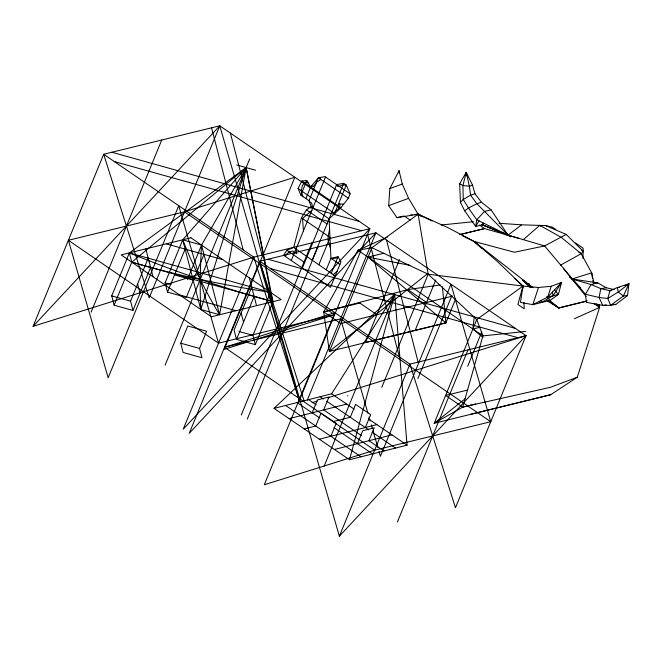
<?xml version="1.0" encoding="UTF-8"?>
<svg xmlns="http://www.w3.org/2000/svg" width="662" height="662" viewBox="0 0 662 662"><rect width="100%" height="100%" fill="white"/><g stroke="black" fill="none" stroke-linecap="round" stroke-linejoin="round"><path stroke-width="0.99" d="M320.557 177.391L320.069 180.221L316.61 182.116L313.267 186.767L311.736 185.716M582.99 258.296L583.148 248.233L575.477 242.979M533.018 287.713L474.108 241.456L447.934 227.645L418.119 214.215L396.985 217.674L388.66 205.659L389.844 188.587L399.045 170.763L402.289 184.019L408.595 198.36L418.119 214.215L428.173 274.217L381.784 387.344M482.995 337.537L472.875 328.997L474.29 316.825M510.576 236.864L508.052 235.134L491.088 209.846L481.423 202.2L475.002 193.767L472.56 185.178L466.205 172.335L459.66 183.763L460.429 202.34L464.674 210.822L475.68 226.437L482.333 224.807L508.044 235.142L544.586 245.941L585.415 294.242L586.408 302.311L602.743 305.439L610.687 305.306L615.867 304.396L627.535 295.566L628.9 283.824L617.298 287.598L609.992 290.734L600.839 288.64L591.075 284.544L572.018 278.975L569.494 277.237M329.643 229.358L328.129 236.102L328.261 241.415L330.545 248.631M398.582 172.708L399.045 170.763L399.236 172.799M339.92 264.436L330.95 258.288L338.067 256.715L340.988 261.829L330.503 287.382L283.667 255.284L286.803 250.269L293.663 247.447L301.467 217.823L306.432 209.846L311.223 206.66L329.097 218.907L330.95 258.288L326.225 269.823M586.408 302.311L586.921 300.341M349.503 459.726L394.684 294.168L274.051 408.388L349.503 459.726L407.056 445.154L394.684 294.168L331.604 393.816L274.051 408.388M462.208 235.672L474.108 241.456L497.65 261.713L522.98 286.075L520.473 302.385L532.836 304.644L550.039 300.424L558.397 294.449L561.55 282.401L551.223 286.282L538.487 287.482L522.98 286.075L476.739 319.572L434.206 423.275L462.672 407.122L482.929 335.882L476.739 319.572L428.173 274.217L371.887 247.72L357.96 250.253L323.718 311.91L329.353 351.423L445.882 322.857L455.704 298.686M470.343 414.42L550.734 394.709L577.264 377.232L599.598 307.408L598.92 304.446L599.598 307.408L574.475 318.703M551.223 286.282L547.764 297.056L532.836 304.644L538.487 287.482M465.593 174.214L466.205 172.335L467.231 176.026M253.803 257.146L183.233 429.199L369.901 228.68L253.803 257.146L33.1 326.325L103.669 154.263L219.767 125.805L369.901 228.68L299.332 400.742L253.803 257.146L103.669 154.263L149.198 297.867L219.767 125.805L299.332 400.742M91.149 312.092L161.718 140.038M150.597 267.448L132.954 310.461L114.129 305.199L111.721 295.906L129.363 252.892L246.148 167.585L272.959 301.649L255.317 344.662L236.491 339.399L234.083 330.115L251.725 287.101M114.129 305.199L131.771 262.185L246.148 167.585L270.551 292.364L272.959 301.649L131.771 262.185L129.363 252.892L270.551 292.364L252.909 335.377L255.317 344.662M132.954 310.461L130.546 301.169L148.189 258.155M203.954 254.365L186.312 297.379L167.486 292.116L165.086 282.831L182.72 239.818L246.148 167.585L219.602 314.731L200.776 309.468L182.72 239.818L201.546 245.081L219.602 314.731A1160.461 435.116 -77.7 0 1 182.72 239.818M167.486 292.116L185.128 249.102M187.437 279.488L201.546 245.081L246.148 167.585L200.776 309.468A1160.461 164.995 -71.2 0 1 201.546 245.081M165.119 365.159L249.673 158.979M180.726 343.197L187.785 325.985L206.61 331.248L199.552 348.46L201.96 357.745L183.134 352.482L180.726 343.197L199.552 348.46M304.09 400.924L259.802 261.258L189.241 433.32L375.9 232.801L526.033 335.675L455.473 507.737L409.935 364.133L259.802 261.258L375.9 232.801L307.292 400.08M236.491 339.399L254.134 296.386M300.821 195.1L306.812 180.494L301.822 180.991L298.082 188.521L300.821 195.1L308.988 200.702L311.223 206.66M305.902 198.583L310.635 187.032L318.414 177.722L325.1 176.696L350.124 193.842L348.328 198.219L340.889 207.752L329.097 218.907M285.421 256.484L286.323 254.291L289.311 251.982L292.662 250.997L296.742 253.803L295.988 249.044M308.988 200.702L318.414 177.722L348.328 198.219M291.288 260.505L325.538 176.994M241.282 414.975L311.852 242.913M302.368 268.102L336.619 184.59L343.686 183.324L346.243 185.07L350.124 193.842M312.166 260.191L343.686 183.324M247.29 419.087L317.851 247.025M318.852 264.775L330.073 237.426L301.467 217.823M338.067 256.715L331.232 273.373L331.77 273.745M312.166 412.823L317.454 399.922L328.964 397.01L323.677 409.91L361.402 435.579M399.509 259.603L365.482 342.56L445.882 322.857L442.382 286.679M330.834 436.275L336.13 423.374L321.037 413.105L315.741 426.005L304.239 428.926M347.707 395.975L347.881 395.545M324.115 466.222L394.684 294.168M357.439 443.631L362.726 430.73L374.237 427.817L368.941 440.718L384.034 450.988M365.366 427.536L370.654 414.627L355.568 404.358L350.272 417.267L333.011 421.636M415.157 330.313L435.819 279.935M339.374 536.195L409.935 364.133L526.033 335.675L339.374 536.195L259.802 261.258M417.912 378.49L451.889 295.641M397.423 521.962L467.984 349.908M467.67 366.293L481.729 332.01M528.384 285.454L529.161 283.551M625.151 285.496L628.9 283.824L623.43 295.988L610.687 305.306L607.749 298.471L609.992 290.734L611.721 290.428M479.089 220.62L475.68 226.437L476.731 219.776L484.435 211.476L491.088 209.846M483.31 223.144L482.333 224.807L483.732 223.301M539.538 302.186L541.433 302.534L553.076 295.757L561.55 282.401L547.764 297.056L558.397 294.449L554.483 289.997M333.88 213.056L335.841 210.417L337.637 209.97L339.523 206.817L340.127 204.748L338.596 203.706L343.644 204.219M33.1 326.325L219.767 125.805M460.429 202.34L463.234 199.444L470.525 195.158L475.002 193.767M560.557 265.164L581.162 253.703L583.388 251.452L566.2 234.422L545.645 225.585L521.598 224.823L499.007 223.276M311.868 210.334L302.542 218.568L303.428 230.914M523.319 239.652L539.753 225.328L561.326 237.401L581.162 253.703L591.671 272.843L593.938 282.715M337.09 271.321L333.226 274.622L334.74 277.047M427.156 274.002L329.353 351.423L371.887 247.72L418.119 214.215L431.922 220.934M465.552 398.458L434.206 423.275L550.734 394.709M628.9 283.824L618.308 292.008L607.749 298.471L599.06 297.478L585.415 294.242L591.075 284.544L597.728 282.914L606.293 287.771L614.195 289.592M481.845 224.6L508.052 235.134L521.598 224.823M464.674 210.822L468.514 208.017L476.888 203.706L481.423 202.2M566.2 234.422L544.586 245.941L514.44 252.247L474.108 241.456L481.588 248.283M387.634 236.971L357.96 250.253L482.929 335.882L525.52 331.455M577.264 377.232L550.379 387.32L462.672 407.122L445.625 395.446L467.248 390.141M389.844 188.587L402.289 184.019M388.66 205.659L408.595 198.36M472.56 185.178L469.391 186.245L462.937 185.534L459.66 183.763M184.483 211.832L334.616 314.715L218.518 343.173L178.732 205.7L108.171 377.762L68.385 240.289L184.483 211.832L294.83 177.242L224.261 349.304L247.911 341.89M374.659 450.168L224.526 347.285L334.873 312.696L264.303 484.758L374.659 450.168L490.749 421.711L450.971 284.238L380.402 456.3L378.978 451.385M253.819 340.036L334.616 314.715M312.232 402.695L317.156 401.147M327.996 397.754L526.033 335.675M452.27 296.179L340.764 323.586L323.718 311.91L407.792 289.608L440.164 284.958M289.145 418.657L346.689 404.085M319.324 439.196L376.877 424.623M334.418 449.465L391.962 434.893M546.87 300.672L558.844 307.995L586.449 301.16M396.985 217.674L403.679 216.035M331.712 258.809L338.539 257.551M445.882 322.857L368.022 257.137L384.076 253.207M459.833 234.629L484.551 228.572L519.289 238.461M323.718 311.91L359.847 303.047M224.526 347.285L340.616 318.827L490.749 421.711M472.875 328.997L479.9 327.268M558.761 307.938L586.441 301.152M462.672 407.122L475.721 403.928M459.776 234.588L484.551 228.572L479.453 225.08M606.293 287.771L600.839 288.64L599.06 297.478L602.743 305.439L606.384 304.851M410.407 215.051L412.335 214.844M414.263 214.629L418.119 214.215L421.529 216.102M619.351 287.382L617.298 287.598L618.308 292.008L623.43 295.988L627.535 295.566M441.206 225.006L473.355 221.696M612.995 304.454L615.867 304.396M428.173 274.217L522.98 286.075L523.096 288.135M597.728 282.914L572.018 278.975L580.5 287.722M368.022 257.137L410.589 265.462M545.645 225.585L552.447 227.198L555.857 229.532M236.731 164.954L255.557 170.217M111.878 152.252L359.284 221.406M114.286 161.536L361.684 230.699M268.011 259.247L515.417 328.402M270.419 268.532L517.825 337.686M166.303 243.839L222.78 259.628M174.545 274.912L193.37 280.175M165.086 282.831L171.028 284.495M179.543 294.921L236.02 310.701M111.721 295.906L130.546 301.169M239.04 331.497L252.909 335.377M416.001 214.174L417.813 214.893M481.953 224.699L507.58 235.192M573.855 279.803L572.018 278.975L591.671 272.843L592.515 278.479M508.044 235.142L476.731 219.776L468.514 208.017L463.234 199.444L462.937 185.534L466.205 172.335L469.391 186.245L470.525 195.158L476.888 203.706L508.044 235.142L505.272 232.271M308.368 183.151L306.183 182.025L304.421 182.77L302.393 185.724L301.185 190.648L302.89 196.515M421.545 216.251L418.119 214.215L422.472 216.879M526.513 282.624L522.773 280.15L529.79 287.184M331.604 393.816L354.236 409.215M368.486 418.914L407.056 445.154M320.094 396.728L323.445 399.012M326.796 401.296L368.717 429.82M372.069 432.096L395.545 448.075M308.583 399.641L316.13 404.78M297.072 402.554L319.713 417.962M333.962 427.66L372.524 453.9M285.562 405.475L361.013 456.813M581.749 250.327L583.388 251.452M539.753 225.328L541.408 226.462M578.679 252.007L581.162 253.703M593.649 303.337L599.598 307.408L597.132 304.106M550.412 302.211L558.844 307.995L549.303 300.49M404.515 216.193L410.233 220.107M336.337 185.286L337.868 186.336L339.176 186.345L343.057 184.872L346.243 185.07L334.567 213.528L298.082 188.521M301.822 180.991L340.889 207.752M309.262 201.422L311.554 202.994L312.903 207.81M306.432 209.846L327.02 223.955M407.792 289.608L426.576 302.476M335.187 275.963L293.663 247.447M286.803 250.269L304.661 262.508M359.458 302.782L376.893 314.731M68.385 240.289L218.518 343.173M531.197 287.142L529.153 285.736L530.03 286.754M549.162 300.391L558.844 307.995M531.536 286.82L522.773 280.15L530.394 287.093M514.664 278.479L522.98 286.075L517.883 304.545L524.246 308.765L523.899 302.575M596.057 303.767L599.598 307.408M546.638 296.617L550.039 300.424M563.577 268.805L586.176 296.477M306.812 180.494L310.635 187.032M340.616 318.827L367.898 413.096M369.032 417.019L370.174 420.949M371.308 424.872L372.449 428.802M373.012 430.763L377.845 447.462M386.517 240.074L418.144 362.122M367.691 234.811L399.327 356.859M230.376 133.079L262.011 255.127M211.55 127.816L243.186 249.872M249.317 277.817L256.542 305.67M241.142 312.911L243.55 322.195M145.781 248.871L153.005 276.733M137.605 283.965L140.013 293.249M592.904 280.423L593.64 283.419M552.34 291.967L553.076 295.757M541.044 300.523L541.433 302.534M270.551 292.364A1160.461 972.958 -26.2 0 1 131.771 262.185M272.959 301.649A1160.461 1052.977 0.7 0 1 129.363 252.892M190.929 237.799L121.154 254.911L211.393 316.742L281.168 299.638L190.929 237.799"/></g></svg>
